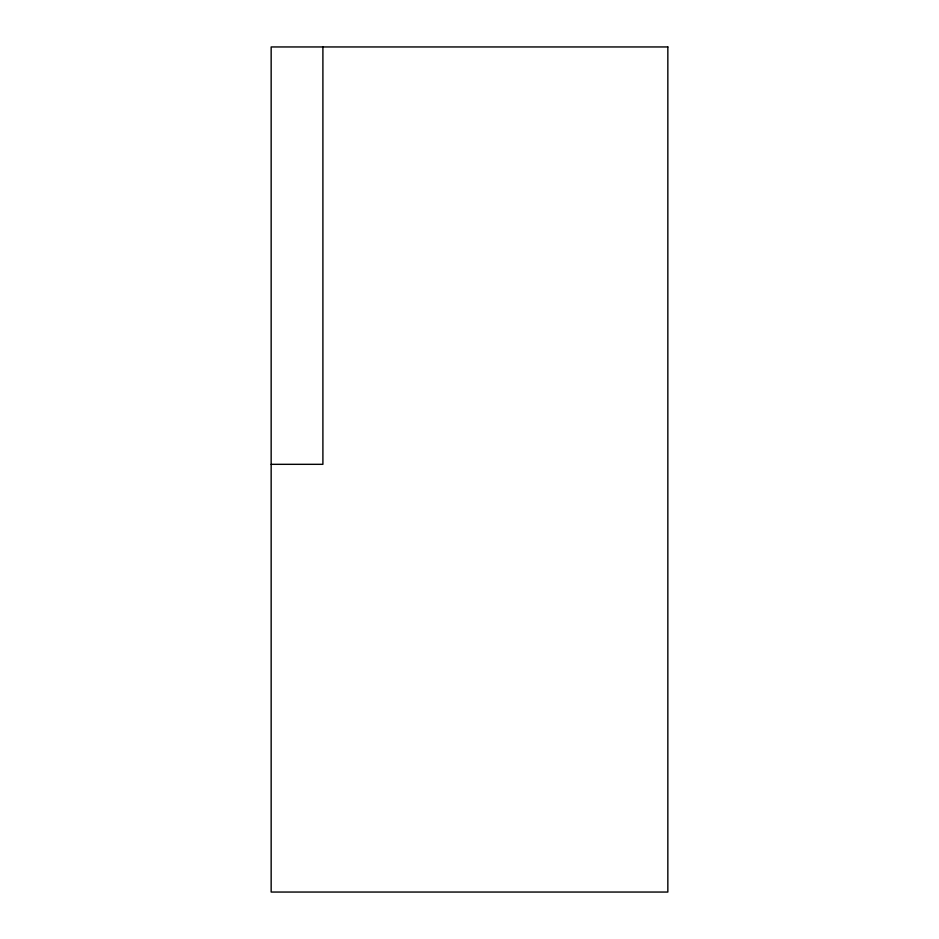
<?xml version="1.0" encoding="UTF-8"?>
<svg xmlns="http://www.w3.org/2000/svg" width="939" height="939" viewBox="0 0 939 939"><rect width="100%" height="100%" fill="white"/><g stroke="black" fill="none" stroke-linecap="round" stroke-linejoin="round"><path stroke-width="1.41" d="M271.16 464.324L322.899 464.324L322.899 46.95M667.84 46.95L271.16 46.95L271.16 892.05L667.84 892.05L667.84 46.95"/></g></svg>
